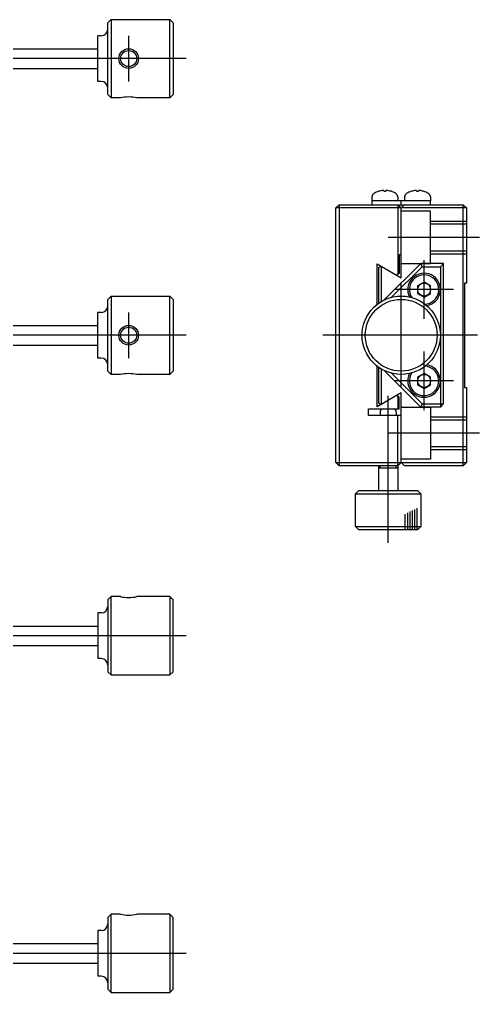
# Model space of a CAD drawing. Extents: x 1 to 209, y 0 to 188.
# Drawn here: x 138.6 to 209.1, y 32.5 to 181.6 of the extents above; entities that cross this region are included whole.
import ezdxf

# ---------------------------------------------------------------- set-up
doc = ezdxf.new("R2010")
doc.units = 0
doc.linetypes.add('CENTER', pattern=[50.8, 31.75, -6.35, 6.35, -6.35])
doc.linetypes.add('DASHED', pattern=[19.05, 12.7, -6.35])
doc.layers.get('0').update_dxf_attribs({"linetype": 'CONTINUOUS'})
doc.layers.add('CENTER', color=1, linetype='CENTER')

msp = doc.modelspace()

# ---------------------------------------------------------------- linework, layer by layer
at = {"color": 7, "linetype": 'CONTINUOUS'}
for p, q in [((152.11, 181.13), (152.61, 181.63)), ((152.11, 170.13), (152.11, 181.13)), ((152.61, 181.63), (152.61, 169.63)), ((152.61, 181.63), (161.61, 181.63)), ((161.61, 181.63), (162.11, 181.13)), ((161.61, 169.63), (161.61, 181.63)), ((162.11, 181.13), (162.11, 170.13)), ((150.61, 172.13), (150.61, 179.13)), ((151.11, 179.13), (150.61, 179.13)), ((137.61, 177.13), (150.61, 177.13)), ((137.61, 174.13), (150.61, 174.13)), ((151.11, 172.13), (150.61, 172.13)), ((152.61, 169.63), (152.11, 170.13)), ((162.11, 170.13), (161.61, 169.63)), ((154.08, 169.63), (152.61, 169.63)), ((161.61, 169.63), (156.54, 169.63)), ((193.65, 155.3), (193.65, 155.3)), ((194.31, 155.42), (194.28, 155.42)), ((194.33, 155.42), (194.31, 155.42)), ((194.34, 155.42), (194.33, 155.42)), ((194.35, 155.42), (194.34, 155.42)), ((194.36, 155.42), (194.35, 155.42)), ((194.37, 155.42), (194.36, 155.42)), ((194.38, 155.42), (194.37, 155.42)), ((194.39, 155.42), (194.38, 155.42)), ((194.4, 155.42), (194.39, 155.42)), ((194.39, 155.42), (194.39, 155.42)), ((194.41, 155.42), (194.4, 155.42)), ((194.4, 155.42), (194.4, 155.42)), ((194.41, 155.42), (194.41, 155.42)), ((194.41, 155.42), (194.41, 155.42)), ((194.43, 155.3), (194.71, 155.3)), ((194.74, 155.42), (194.73, 155.42)), ((194.73, 155.42), (194.73, 155.42)), ((194.75, 155.42), (194.74, 155.42)), ((194.74, 155.42), (194.74, 155.42)), ((194.74, 155.42), (194.74, 155.42)), ((194.76, 155.42), (194.75, 155.42)), ((194.77, 155.42), (194.76, 155.42)), ((194.76, 155.42), (194.76, 155.42)), ((194.78, 155.42), (194.77, 155.42)), ((194.79, 155.42), (194.78, 155.42)), ((194.8, 155.42), (194.79, 155.42)), ((194.81, 155.42), (194.8, 155.42)), ((194.86, 155.42), (194.81, 155.42)), ((195.49, 155.3), (195.49, 155.3)), ((198.65, 155.3), (198.65, 155.3)), ((199.31, 155.42), (199.28, 155.42)), ((199.33, 155.42), (199.31, 155.42)), ((199.34, 155.42), (199.33, 155.42)), ((199.35, 155.42), (199.34, 155.42)), ((199.36, 155.42), (199.35, 155.42)), ((199.37, 155.42), (199.36, 155.42)), ((199.38, 155.42), (199.37, 155.42)), ((199.39, 155.42), (199.38, 155.42)), ((199.4, 155.42), (199.39, 155.42)), ((199.39, 155.42), (199.39, 155.42)), ((199.41, 155.42), (199.4, 155.42)), ((199.4, 155.42), (199.4, 155.42)), ((199.41, 155.42), (199.41, 155.42)), ((199.41, 155.42), (199.41, 155.42)), ((199.43, 155.3), (199.71, 155.3)), ((199.74, 155.42), (199.73, 155.42)), ((199.73, 155.42), (199.73, 155.42)), ((199.75, 155.42), (199.74, 155.42)), ((199.74, 155.42), (199.74, 155.42)), ((199.74, 155.42), (199.74, 155.42)), ((199.76, 155.42), (199.75, 155.42)), ((199.77, 155.42), (199.76, 155.42)), ((199.76, 155.42), (199.76, 155.42)), ((199.78, 155.42), (199.77, 155.42)), ((199.79, 155.42), (199.78, 155.42)), ((199.8, 155.42), (199.79, 155.42)), ((199.81, 155.42), (199.8, 155.42)), ((199.86, 155.42), (199.81, 155.42)), ((200.49, 155.3), (200.49, 155.3)), ((192.59, 154.44), (192.57, 153.84)), ((201.57, 153.84), (192.57, 153.84)), ((192.57, 153.84), (192.57, 153.24)), ((196.55, 154.44), (196.57, 153.84)), ((197.07, 153.24), (197.07, 153.84)), ((197.59, 154.44), (197.57, 153.84)), ((201.55, 154.44), (201.57, 153.84)), ((201.57, 153.24), (201.57, 153.84)), ((187.07, 152.74), (187.57, 153.24)), ((187.07, 113.74), (187.07, 152.74)), ((207.07, 152.74), (187.07, 152.74)), ((187.57, 153.24), (206.57, 153.24)), ((187.57, 153.24), (187.57, 113.24)), ((197.07, 152.74), (196.57, 153.24)), ((196.57, 153.24), (196.57, 142.61)), ((197.07, 152.74), (197.57, 153.24)), ((197.07, 142.05), (197.07, 152.74)), ((206.57, 153.24), (207.07, 152.74)), ((206.57, 113.24), (206.57, 153.24)), ((207.07, 152.74), (207.07, 141.24)), ((197.07, 145.54), (196.77, 145.54)), ((196.77, 145.54), (196.77, 142.72)), ((193.37, 137.96), (193.37, 144.19)), ((193.37, 144.19), (197.07, 142.05)), ((194, 143.82), (193.57, 143.57)), ((193.57, 143.57), (193.57, 138.11)), ((194.07, 138.43), (194.07, 143.78)), ((200.07, 144.24), (194.48, 138.65)), ((195.59, 139.05), (200.28, 143.74)), ((203.57, 144.24), (200.07, 144.24)), ((200.28, 143.74), (200.07, 144.24)), ((200.28, 143.74), (203.07, 143.74)), ((203.07, 143.74), (203.57, 144.24)), ((203.07, 143.74), (203.07, 122.24)), ((203.57, 122.74), (203.57, 144.24)), ((196.77, 142.72), (196.34, 142.47)), ((200.57, 141.39), (199.57, 140.81)), ((199.57, 140.81), (199.57, 139.66)), ((201.57, 140.81), (200.57, 141.39)), ((201.57, 139.66), (201.57, 140.81)), ((207.07, 141.24), (206.77, 141.24)), ((206.77, 141.24), (206.77, 125.24)), ((152.11, 138.74), (152.61, 139.24)), ((152.11, 127.74), (152.11, 138.74)), ((152.61, 139.24), (161.61, 139.24)), ((152.61, 139.24), (152.61, 127.24)), ((161.61, 139.24), (162.11, 138.74)), ((161.61, 127.24), (161.61, 139.24)), ((162.11, 138.74), (162.11, 127.74)), ((199.57, 139.66), (200.57, 139.08)), ((200.57, 139.08), (201.57, 139.66)), ((150.61, 129.74), (150.61, 136.74)), ((151.11, 136.74), (150.61, 136.74)), ((137.61, 134.74), (150.61, 134.74)), ((137.61, 131.74), (150.61, 131.74)), ((151.11, 129.74), (150.61, 129.74)), ((193.37, 122.29), (193.37, 128.51)), ((193.57, 128.36), (193.57, 122.9)), ((152.61, 127.24), (152.11, 127.74)), ((154.08, 127.24), (152.61, 127.24)), ((161.61, 127.24), (156.54, 127.24)), ((162.11, 127.74), (161.61, 127.24)), ((194.07, 122.69), (194.07, 128.04)), ((200.07, 122.24), (194.48, 127.82)), ((195.59, 127.42), (200.28, 122.74)), ((200.57, 127.39), (199.57, 126.81)), ((199.57, 126.81), (199.57, 125.66)), ((201.57, 126.81), (200.57, 127.39)), ((201.57, 125.66), (201.57, 126.81)), ((199.57, 125.66), (200.57, 125.08)), ((200.57, 125.08), (201.57, 125.66)), ((197.07, 124.42), (193.37, 122.29)), ((196.77, 123.75), (196.34, 124)), ((196.57, 123.86), (196.57, 121.94)), ((196.77, 121.94), (196.77, 123.75)), ((197.07, 113.74), (197.07, 124.42)), ((206.77, 125.24), (207.07, 125.24)), ((207.07, 125.24), (207.07, 113.74)), ((193.57, 122.9), (194, 122.65)), ((200.28, 122.74), (200.07, 122.24)), ((200.28, 122.74), (203.57, 122.74)), ((203.07, 122.24), (203.57, 122.74)), ((192.07, 120.94), (192.07, 121.94)), ((192.07, 121.94), (196.77, 121.94)), ((197.07, 120.94), (192.07, 120.94)), ((193.82, 121.44), (193.82, 120.94)), ((196.32, 121.44), (196.32, 120.94)), ((196.57, 113.24), (196.57, 120.94)), ((203.07, 122.24), (200.07, 122.24)), ((187.57, 113.24), (187.07, 113.74)), ((187.07, 113.74), (207.07, 113.74)), ((197.07, 113.74), (196.57, 113.24)), ((197.57, 113.24), (197.07, 113.74)), ((207.07, 113.74), (206.57, 113.24)), ((196.57, 113.24), (187.57, 113.24)), ((193.57, 113.24), (193.57, 109.44)), ((193.57, 112.94), (196.57, 112.94)), ((196.57, 113.24), (196.57, 109.44)), ((206.57, 113.24), (197.57, 113.24)), ((190.07, 108.94), (190.57, 109.44)), ((190.07, 103.94), (190.07, 108.94)), ((190.07, 108.94), (200.07, 108.94)), ((190.57, 109.44), (199.57, 109.44)), ((199.57, 109.44), (200.07, 108.94)), ((200.07, 108.94), (200.07, 103.94)), ((190.57, 103.44), (190.07, 103.94)), ((190.07, 103.94), (200.07, 103.94)), ((199.57, 103.44), (190.57, 103.44)), ((200.07, 103.94), (199.57, 103.44)), ((152.61, 93.19), (152.11, 92.69)), ((152.11, 92.69), (152.11, 81.69)), ((154.08, 93.19), (152.61, 93.19)), ((152.61, 81.19), (152.61, 93.19)), ((161.61, 93.19), (156.54, 93.19)), ((162.11, 92.69), (161.61, 93.19)), ((161.61, 93.19), (161.61, 81.19)), ((162.11, 81.69), (162.11, 92.69)), ((151.11, 90.69), (150.61, 90.69)), ((150.61, 90.69), (150.61, 83.69)), ((137.61, 88.69), (150.61, 88.69)), ((137.61, 85.69), (150.61, 85.69)), ((151.11, 83.69), (150.61, 83.69)), ((152.11, 81.69), (152.61, 81.19)), ((152.61, 81.19), (161.61, 81.19)), ((161.61, 81.19), (162.11, 81.69)), ((152.61, 44.53), (152.11, 44.03)), ((152.11, 44.03), (152.11, 33.03)), ((154.08, 44.53), (152.61, 44.53)), ((152.61, 32.53), (152.61, 44.53)), ((161.61, 44.53), (156.54, 44.53)), ((162.11, 44.03), (161.61, 44.53)), ((161.61, 44.53), (161.61, 32.53)), ((162.11, 33.03), (162.11, 44.03)), ((151.11, 42.03), (150.61, 42.03)), ((150.61, 42.03), (150.61, 35.03)), ((137.61, 40.03), (150.61, 40.03)), ((137.61, 37.03), (150.61, 37.03)), ((151.11, 35.03), (150.61, 35.03)), ((152.11, 33.03), (152.61, 32.53)), ((161.61, 32.53), (162.11, 33.03)), ((152.61, 32.53), (161.61, 32.53))]:
    msp.add_line(p, q, dxfattribs=at)
at = {"color": 3, "linetype": 'DASHED'}
for p, q in [((201.57, 152.24), (197.07, 152.24)), ((201.57, 144.24), (201.57, 152.24)), ((201.57, 150.74), (207.07, 150.74)), ((201.57, 150.3), (207.07, 150.3)), ((201.57, 146.17), (207.07, 146.17)), ((201.57, 145.74), (207.07, 145.74)), ((197.07, 144.24), (201.57, 144.24)), ((197.07, 122.24), (201.57, 122.24)), ((201.57, 122.24), (201.57, 114.24)), ((201.57, 120.74), (207.07, 120.74)), ((201.57, 120.3), (207.07, 120.3)), ((201.57, 116.17), (207.07, 116.17)), ((201.57, 115.74), (207.07, 115.74)), ((201.57, 114.24), (197.07, 114.24))]:
    msp.add_line(p, q, dxfattribs=at)
at = {"color": 3, "linetype": 'CONTINUOUS'}
for p, q in [((193.87, 112.94), (193.87, 113.24)), ((196.27, 113.24), (196.27, 112.94)), ((198.09, 103.44), (198.09, 106.04)), ((198.45, 103.44), (198.45, 106.22)), ((198.8, 103.44), (198.8, 106.39)), ((199.16, 103.44), (199.16, 106.56)), ((199.5, 103.44), (199.5, 106.73)), ((197.69, 103.44), (197.69, 105.85))]:
    msp.add_line(p, q, dxfattribs=at)
for centre in [(155.31, 175.63), (155.31, 133.24)]:
    msp.add_circle(centre, 1.5, dxfattribs=at)
at = {"color": 7, "linetype": 'CONTINUOUS'}
for centre, radius in [((155.31, 175.63), 1.23), ((200.57, 140.24), 1), ((197.07, 133.24), 6), ((197.07, 133.24), 5.5), ((155.31, 133.24), 1.23), ((200.57, 126.24), 1)]:
    msp.add_circle(centre, radius, dxfattribs=at)
for centre, radius, start, end in [((151.11, 180.13), 1, 270, 0), ((151.11, 171.13), 1, 0, 90), ((155.31, 163.75), 6, 78.1754, 101.8246), ((194.57, 152.24), 3.2, 107.0112, 121.5446), ((193.65, 155.24), 0.06, 90, 107.0112), ((194.57, 152.23), 3.2, 95.1036, 106.7203), ((193.32, 155.14), 1.13, 8.1306, 14.5096), ((195.82, 155.14), 1.12, 165.4904, 171.8694), ((194.57, 152.23), 3.2, 73.2797, 84.8964), ((195.49, 155.24), 0.06, 72.9888, 90), ((194.57, 152.24), 3.2, 58.4554, 72.9888), ((199.57, 152.24), 3.2, 107.0112, 121.5446), ((198.65, 155.24), 0.06, 90, 107.0112), ((199.57, 152.23), 3.2, 95.1036, 106.7203), ((198.32, 155.14), 1.13, 8.1306, 14.5096), ((200.82, 155.14), 1.12, 165.4904, 171.8694), ((199.57, 152.23), 3.2, 73.2797, 84.8964), ((200.49, 155.24), 0.06, 72.9888, 90), ((199.57, 152.24), 3.2, 58.4554, 72.9888), ((193.23, 154.42), 0.64, 121.5446, 178), ((195.91, 154.42), 0.64, 2, 58.4554), ((198.23, 154.42), 0.64, 121.5446, 178), ((200.91, 154.42), 0.64, 2, 58.4554), ((200.57, 140.24), 2.5, 279.8262, 207.0437), ((200.57, 140.24), 2.25, 274.0387, 212.8312), ((151.11, 137.74), 1, 270, 0), ((151.11, 128.74), 1, 0, 90), ((200.57, 126.24), 2.5, 152.9563, 80.1738), ((200.57, 126.24), 2.25, 147.1688, 85.9613), ((155.31, 121.36), 6, 78.1754, 101.8246), ((194.32, 121.44), 0.5, 90, 180), ((195.82, 121.44), 0.5, 0, 90), ((155.31, 99.06), 6, 258.1754, 281.8246), ((151.11, 91.69), 1, 270, 0), ((151.11, 82.69), 1, 0, 90), ((155.31, 50.4), 6, 258.1754, 281.8246), ((151.11, 43.03), 1, 270, 0), ((151.11, 34.03), 1, 0, 90)]:
    msp.add_arc(centre, radius, start, end, dxfattribs=at)
at = {"layer": 'CENTER', "color": 1, "linetype": 'CENTER'}
for p, q in [((155.31, 179.13), (155.31, 172.13)), ((164.11, 175.63), (127.61, 175.63)), ((209.07, 148.24), (195.07, 148.24)), ((200.57, 135.74), (200.57, 144.74)), ((205.07, 140.24), (196.07, 140.24)), ((197.07, 125.24), (197.07, 141.24)), ((155.31, 136.74), (155.31, 129.74)), ((164.11, 133.24), (67.61, 133.24)), ((208.77, 133.24), (185.07, 133.24)), ((200.57, 121.74), (200.57, 130.74)), ((205.07, 126.24), (196.07, 126.24)), ((195.07, 101.44), (195.07, 123.94)), ((209.07, 118.24), (195.07, 118.24)), ((164.11, 87.19), (127.61, 87.19)), ((164.11, 38.53), (67.61, 38.53))]:
    msp.add_line(p, q, dxfattribs=at)

doc.saveas('drawing.dxf')
